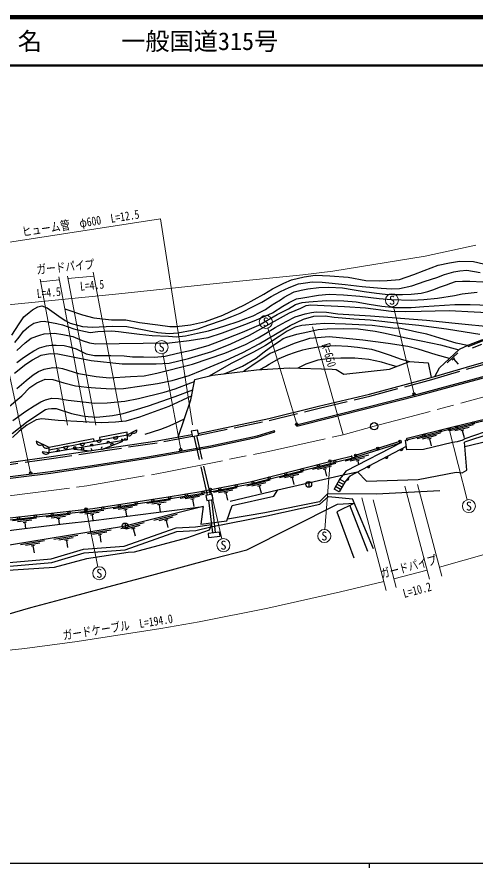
# Model space of a CAD drawing. Units: millimetres, scale not verified. Extents: x 40000 to 680000, y 20000 to 380000.
# Drawn here: x 195216 to 290081, y 204000 to 380000 of the extents above; entities that cross this region are included whole.
import ezdxf
from ezdxf.enums import TextEntityAlignment as Align

# ---------------------------------------------------------------- set-up
doc = ezdxf.new("R2010")
doc.units = ezdxf.units.MM
doc.header["$LTSCALE"] = 1000
doc.linetypes.add('CHAIN', pattern=[18.5, 12, -1.5, 3.5, -1.5])
doc.linetypes.add('DASHED', pattern=[7.5, 6, -1.5])
for name, color, linetype, lineweight in [('M-BGD', 7, 'Continuous', 25), ('M-BMK', 2, 'CHAIN', 13), ('M-BMK-SRVR', 3, 'Continuous', 25), ('M-STR-HTXT', 7, 'Continuous', 13), ('M-STR-STRC', 7, 'Continuous', 25), ('M-TTL', 2, 'Continuous', 140), ('M-TTL-BAND', 7, 'Continuous', 25), ('M-TTL-LINE', 7, 'Continuous', 50)]:
    doc.layers.add(name, color=color, linetype=linetype, lineweight=lineweight)
doc.layers.add('M-TTL-TXT', color=7, linetype='Continuous')
doc.styles.add('ＭＳ ゴシック', font='')
doc.styles.get('ＭＳ ゴシック').set_extended_font_data('MS Gothic')

msp = doc.modelspace()

# ---------------------------------------------------------------- linework, layer by layer
at = {"layer": 'M-BGD'}
for p, q in [((291672, 313086), (288424, 311781)), ((291246, 312268), (289297, 311485)), ((286308, 310528), (284101, 308496)), ((285665, 309529), (285150, 309055)), ((285408, 309292), (286424, 308188)), ((217953, 294128), (212230, 293016)), ((218075, 292586), (217953, 294128)), ((217995, 293596), (219954, 294604)), ((248514, 294192), (248428, 294479)), ((253040, 295366), (252966, 295657)), ((282748, 293962), (277897, 292751)), ((289539, 295658), (284688, 294447)), ((288642, 295125), (285731, 294398)), ((287599, 294555), (286920, 294386)), ((287259, 294470), (287623, 293015)), ((201836, 290996), (199193, 292261)), ((201836, 290456), (217995, 293596)), ((211022, 292781), (201836, 290996)), ((218075, 292586), (201836, 289889)), ((211022, 292781), (211123, 292261)), ((212630, 292554), (211657, 292365)), ((212230, 293016), (212331, 292496)), ((212912, 290626), (216931, 292217)), ((216066, 293221), (215093, 293032)), ((217258, 292451), (217876, 292553)), ((265181, 289357), (274380, 292260)), ((281850, 293429), (278940, 292702)), ((280807, 292859), (280128, 292690)), ((280468, 292775), (280831, 291319)), ((201836, 289889), (201836, 290996)), ((205758, 291218), (204786, 291029)), ((206900, 290730), (207517, 290833)), ((207051, 290617), (210428, 290251)), ((209194, 291886), (208222, 291697)), ((210353, 291304), (210970, 291406)), ((213806, 291877), (214423, 291980)), ((264346, 288780), (274684, 292014)), ((274960, 290764), (274405, 290475)), ((201836, 289889), (200446, 290048)), ((203447, 290157), (204065, 290259)), ((267904, 289401), (263059, 288166)), ((267009, 288863), (264102, 288123)), ((271888, 289166), (271332, 288877)), ((261121, 287672), (256276, 286438)), ((260226, 287135), (257319, 286394)), ((265969, 288289), (265290, 288116)), ((265630, 288202), (265832, 287410)), ((268165, 287230), (267610, 286941)), ((254338, 285944), (249492, 284709)), ((253443, 285406), (250536, 284665)), ((259186, 286560), (258507, 286387)), ((258846, 286474), (259217, 285020)), ((247554, 284215), (242709, 282981)), ((246659, 283678), (243752, 282937)), ((252402, 284832), (251724, 284659)), ((252063, 284745), (252434, 283292)), ((255511, 283939), (255511, 282739)), ((262389, 282787), (261305, 283382)), ((262666, 283291), (261582, 283886)), ((262943, 283796), (261835, 281777)), ((262943, 283796), (261859, 284391)), ((263749, 284748), (263354, 284263)), ((240736, 282641), (235830, 281677)), ((239813, 282154), (236869, 281575)), ((238743, 281637), (238056, 281502)), ((245619, 283103), (244941, 282930)), ((245280, 283017), (245650, 281563)), ((261835, 281777), (260751, 282372)), ((262112, 282282), (261028, 282877)), ((226968, 280112), (222025, 279358)), ((233871, 281276), (228939, 280449)), ((232934, 280815), (229975, 280318)), ((231849, 280329), (231159, 280213)), ((231504, 280271), (231752, 278791)), ((234808, 280043), (235600, 273293)), ((235398, 280161), (236195, 273363)), ((238399, 281570), (238688, 280098)), ((268900, 270020), (264571, 280361)), ((220048, 279056), (215105, 278302)), ((219105, 278609), (216139, 278156)), ((218013, 278139), (217321, 278033)), ((217667, 278086), (217871, 276749)), ((226025, 279664), (223059, 279212)), ((224933, 279194), (224241, 279089)), ((224587, 279142), (224817, 277632)), ((267719, 269480), (264020, 279010)), ((199229, 276336), (194261, 275772)), ((206184, 277127), (201216, 276562)), ((205224, 276716), (202243, 276377)), ((213139, 277917), (208171, 277352)), ((212179, 277506), (209199, 277167)), ((211071, 277078), (210375, 276999)), ((210723, 277039), (210857, 275861)), ((228310, 277089), (223462, 275864)), ((227414, 276553), (224505, 275818)), ((198269, 275925), (195288, 275587)), ((197160, 275498), (196465, 275418)), ((196812, 275458), (196951, 274237)), ((204115, 276288), (203420, 276209)), ((203768, 276248), (203900, 275088)), ((221523, 275374), (216675, 274149)), ((217559, 275342), (217559, 274142)), ((220627, 274838), (217718, 274103)), ((226372, 275980), (225694, 275809)), ((226033, 275894), (226400, 274440)), ((214691, 273880), (209756, 273076)), ((213752, 273423), (210791, 272940)), ((212665, 272942), (211974, 272829)), ((212320, 272886), (212561, 271405)), ((219586, 274266), (218907, 274094)), ((219246, 274180), (219614, 272726)), ((200873, 271628), (195938, 270823)), ((199934, 271171), (196973, 270688)), ((207782, 272754), (202847, 271949)), ((206843, 272297), (203882, 271814)), ((205756, 271816), (205065, 271703)), ((205411, 271759), (205652, 270279)), ((198847, 270689), (198157, 270577)), ((198502, 270633), (198743, 269153))]:
    msp.add_line(p, q, dxfattribs=at)
at = {"layer": 'M-BGD', "linetype": 'DASHED'}
for p, q in [((234589, 281140), (231814, 293296)), ((235178, 281257), (232403, 293414))]:
    msp.add_line(p, q, dxfattribs=at)
at = {"layer": 'M-BGD'}
for points in [[(205065, 319664), (208740, 318409), (211061, 317818), (214773, 317401), (217688, 317344), (220530, 316794), (224353, 316305), (226774, 315985), (228147, 316014), (231058, 316318), (234150, 317005), (237728, 318356), (242218, 320500), (246209, 322655), (248040, 323795), (250364, 324977), (251919, 325649), (254592, 326257), (256810, 326619), (259894, 326493), (263689, 326164), (267308, 325539), (270046, 325429), (271744, 325518), (274302, 325745), (277269, 326715), (279393, 327590), (282233, 328656), (284628, 329187), (286693, 329515), (289573, 329434), (292788, 328672)], [(194160, 314207), (195665, 316537), (196617, 318019), (197716, 318897), (198412, 319428), (199529, 320068), (200330, 320257), (201446, 319860), (203865, 318111), (205175, 317234), (206203, 316710), (208743, 315996), (210807, 315882), (215015, 316045), (217883, 315993), (219374, 315683), (224315, 314772), (226651, 314573), (228457, 314684), (231438, 315222), (232775, 315601), (234636, 316257), (237662, 317330), (239612, 318087), (241350, 318755), (244292, 320256), (245850, 321014), (247748, 322172), (249666, 323230), (251484, 324028), (253412, 324791), (254811, 325011), (256229, 325250), (258287, 325151), (263027, 324712), (266564, 324253), (270505, 323933), (272663, 323813), (274281, 323833), (276798, 324432), (279585, 325334), (282002, 326152), (283560, 326751), (285518, 327310), (286757, 327510), (288215, 327649), (290918, 327148)], [(194788, 312694), (195626, 313773), (196583, 314993), (197625, 315991), (198710, 316690), (200037, 317018), (200851, 317075), (203438, 316602), (204594, 316331), (206980, 315505), (208436, 315163), (210308, 314749), (211921, 314962), (214808, 315076), (216164, 314991), (217791, 314748), (220549, 314392), (223147, 314121), (226548, 313962), (228204, 313863), (230045, 314048), (232520, 314635), (234789, 315077), (236887, 315719), (238386, 316218), (240906, 317007), (242490, 317620), (244046, 318205), (245359, 318875), (246586, 319502), (247591, 320251), (248533, 320850), (249647, 321520), (250460, 322062), (251345, 322561), (252515, 323189), (253914, 323517), (255298, 323759), (257588, 324061), (259686, 324104), (262474, 324016), (264486, 323631), (266984, 323246), (269538, 322890), (271302, 322703), (272901, 322603), (274899, 322589), (276668, 322689), (278729, 322891), (280157, 323261), (281398, 323675), (282569, 324145), (283987, 324633), (284872, 324975), (285828, 325289), (287326, 325374), (288825, 325388), (291500, 325259)], [(195177, 311046), (196889, 312646), (198153, 313555), (199897, 314220), (200859, 314468), (202939, 314635), (204707, 314341), (206762, 313912), (208682, 313129), (210189, 312588), (211523, 312389), (216328, 312479), (221256, 312527), (226720, 312643), (230766, 313066), (234744, 313706), (237657, 314695), (242887, 316620), (244729, 317344), (246640, 318188), (247990, 318848), (250174, 320209), (251461, 320938), (253003, 321692), (254299, 321933), (257534, 322441), (259745, 322695), (262711, 322555), (266092, 322276), (270048, 321780), (272522, 321606), (276773, 321425), (279317, 321551), (282125, 321886), (285620, 322390), (287220, 322770), (290345, 323061)], [(194676, 306354), (197048, 308206), (198390, 309079), (200188, 310053), (202087, 310395), (203682, 310357), (210510, 308986), (216919, 308255), (221036, 308266), (223984, 308265), (226655, 308439), (230677, 309369), (235503, 310834), (239426, 312417), (243257, 314176), (249065, 317420), (251551, 318800), (253911, 319802), (254985, 320315), (255953, 320489), (262879, 320153), (267239, 319836), (272568, 319148), (275461, 319081), (278741, 319167), (284542, 319329), (289736, 319043), (296462, 318650)], [(195141, 308563), (196299, 309396), (197380, 310101), (198666, 310927), (199893, 311550), (201279, 311967), (202249, 312162), (203292, 312155), (204993, 312049), (206077, 311809), (207428, 311365), (209512, 310366), (211227, 309991), (212790, 309977), (214608, 309972), (217366, 309936), (219109, 309711), (221386, 309727), (223569, 309681), (225831, 309890), (228380, 310450), (231293, 311085), (234737, 312050), (237036, 312933), (241803, 314826), (245186, 316300), (248999, 318470), (251316, 319677), (252802, 320531), (254167, 320939), (255509, 321125), (259160, 321359), (262759, 321305), (265284, 321096), (267990, 320577), (270597, 320167), (273365, 319936), (276703, 319903), (279317, 320141), (285698, 320559), (288905, 320559), (294809, 320308)], [(232681, 293877), (247262, 296968), (257543, 299488), (268054, 301994), (280849, 305410), (289796, 308045), (298107, 310388), (302952, 311692), (310063, 313553), (316005, 314980), (322922, 316502), (329193, 317925), (335069, 318988), (339203, 319744), (343234, 320316), (348280, 320851), (353624, 321349)], [(195159, 303176), (197071, 304841), (198582, 305996), (199687, 306686), (200846, 307162), (202588, 307499), (203850, 307443), (204626, 307275), (207949, 306298), (211546, 305670), (214302, 305398), (218647, 305627), (221526, 305755), (224110, 306322), (231471, 308219), (238167, 310456), (242449, 312257), (245086, 313643), (246585, 314531), (248594, 315764), (250860, 317036), (252710, 317997), (254780, 318598), (256083, 318867), (257033, 319011), (259218, 318948), (261513, 318597), (268246, 318221), (279836, 317283), (285770, 316690), (294086, 315859)], [(252966, 295657), (267981, 299460), (278302, 302055), (294136, 306358), (306562, 309630), (314220, 311538), (317926, 312432), (325037, 313953), (330189, 315050), (335367, 316012), (340485, 316962), (346592, 317760), (351910, 318339), (357389, 318610), (369874, 319046), (380140, 319123), (390345, 318552), (400161, 317184), (401388, 316904), (402485, 317274)], [(253040, 295366), (268054, 299169), (278378, 301764), (294214, 306068), (306637, 309339), (314291, 311247), (317992, 312140), (325100, 313659), (330247, 314756), (335422, 315717), (340531, 316666), (346628, 317463), (351933, 318040), (357402, 318310), (369880, 318746), (380133, 318823), (390316, 318253), (400107, 316889), (401404, 316593), (402581, 316989)], [(192828, 298800), (196177, 301664), (197889, 303347), (199287, 304350), (200385, 304853), (201032, 305101), (202630, 305062), (204872, 304335), (207298, 303750), (209673, 303416), (211408, 303304), (214720, 303130), (217203, 303185), (221027, 303692), (224263, 304174), (227311, 304832), (230796, 305873), (233461, 306986), (238477, 309024), (241882, 310592), (245245, 312406), (248643, 314399), (251646, 316196), (254418, 317490), (256568, 318118), (258895, 318205), (260787, 317940), (264812, 317605), (268184, 317367), (274831, 316644), (278261, 316300), (283958, 315527), (287866, 314913), (290862, 314385)], [(288352, 312060), (285988, 312531), (282579, 313555), (279958, 314405), (277854, 314795), (274519, 315546), (272901, 315663), (268619, 316179), (263142, 316456), (258763, 316629), (257033, 316476), (254093, 316226), (252718, 315886), (251044, 315041), (249393, 313943), (246555, 312041), (244105, 310670), (239503, 308317), (234941, 305751)], [(238030, 306214), (240044, 307003), (241800, 307789), (244658, 309468), (246318, 310756), (248106, 312058), (249460, 312981), (250258, 313484), (251008, 313816), (253020, 314393), (255322, 314873), (257432, 315383), (259300, 315490), (262597, 315555), (265740, 315477), (269259, 315048), (271293, 314586), (275285, 313742), (278761, 313055), (282721, 312208), (286540, 311150)], [(281603, 305632), (282551, 307477), (286695, 311292), (288606, 312177), (291276, 313250), (298348, 315164), (302220, 314335), (306240, 314203), (307694, 312933)], [(284623, 309385), (281854, 310098), (278118, 311297), (276011, 311840), (271960, 312452), (266681, 313181), (261846, 313666), (259761, 313821), (255675, 313495), (252527, 312448), (247510, 310433), (243739, 307826), (242126, 306723)], [(245400, 307084), (246596, 307712), (247337, 308195), (249415, 309394), (251199, 310129), (252774, 310684), (254295, 311185), (255546, 311442), (257135, 311751), (258675, 311914), (261023, 312039), (263604, 311953), (265572, 311744), (268465, 311286), (270068, 310852), (272166, 310146), (274619, 309247), (276362, 308753)], [(275884, 292876), (285053, 295147), (292408, 296994), (305702, 300263), (312254, 301733), (321351, 303774), (330410, 305875), (338982, 307592), (345992, 308885), (350515, 309547), (355652, 309944), (361251, 310319), (368701, 310531), (375774, 310531), (383343, 310122), (388247, 309534), (394404, 308542), (406725, 307118)], [(228498, 293080), (231174, 300802), (231966, 305024), (235601, 305912), (244702, 307043), (251462, 307437), (260373, 307174), (261210, 307086), (262760, 306112), (272231, 307169), (276362, 308753), (280219, 308456), (280849, 305410)], [(273595, 307692), (272333, 308074), (270540, 308635), (267907, 309142), (265041, 309434), (262132, 309434), (259869, 309391), (257382, 309001), (254942, 308193), (253275, 307383)], [(275511, 292465), (290367, 296174), (304229, 299503), (311553, 301238), (325776, 304275), (339741, 307175), (348180, 308297), (357953, 309467)], [(357953, 309467), (356130, 308808), (345002, 307247), (335829, 305313), (324610, 302701), (319413, 301464), (302845, 296634), (291761, 294145), (287789, 292754), (287335, 292476), (286200, 292112), (285241, 292019), (279213, 290555), (275767, 290458), (275511, 292465)], [(194321, 296572), (197064, 298478), (198747, 299612), (200157, 300380), (201088, 300841), (202401, 301149), (203773, 301119), (205813, 300744), (208282, 300478), (211271, 300162), (213840, 300235), (217485, 300575), (220347, 301095), (225650, 302377), (227884, 303072), (231133, 304336), (231893, 304635)], [(352000, 305969), (331736, 302709), (325794, 301412), (320869, 300313), (309208, 297373), (292972, 293808), (287736, 292042)], [(194219, 293851), (197160, 296197), (200367, 298352), (201133, 298805), (201619, 298996), (202358, 299066), (203322, 299005), (206503, 298010), (208717, 297535), (209945, 297392), (211714, 297269), (214917, 297599), (217154, 297984), (222376, 299607), (227916, 301498), (231570, 302913)], [(287805, 291192), (302458, 294685), (314059, 296800), (317780, 297384), (330058, 300280), (337168, 301577), (342654, 302469), (352138, 303814), (356424, 303788)], [(231331, 301643), (226584, 299464), (220549, 297226), (217722, 296438), (215595, 296210), (212705, 296043), (208899, 296262), (203690, 296570), (200365, 296879), (199166, 296656), (197272, 295607), (195670, 294359), (194278, 293060)], [(221730, 293705), (224966, 294781), (226752, 295417), (229821, 296897)], [(71545, 272239), (103292, 275527), (120780, 277309), (143758, 279738), (160317, 281390), (180658, 283573), (190359, 284529), (202139, 285973), (210745, 287262), (222180, 289043), (235204, 291343), (244865, 293409), (248428, 294479)], [(71576, 271941), (103323, 275228), (120811, 277011), (143788, 279439), (160348, 281092), (180689, 283274), (190392, 284231), (202179, 285676), (210790, 286966), (222230, 288747), (235261, 291048), (244940, 293118), (248514, 294192)], [(231375, 293617), (224150, 292268), (213872, 290772), (202775, 289095), (194028, 287841), (187140, 287053), (177212, 285962), (166457, 284914), (154851, 283687), (140956, 282137), (114313, 279382), (71279, 274918)], [(274684, 292014), (263209, 286046), (262602, 285298), (261921, 284504), (260751, 282372)], [(262602, 285298), (265626, 285909), (267445, 283982), (278155, 284321), (285975, 285890), (287232, 285696), (288200, 286267), (287736, 292042)], [(275680, 291139), (264008, 285067), (263551, 284505), (262945, 283798)], [(73755, 263820), (122678, 268752), (170926, 273944), (189983, 275990), (210851, 278361), (226440, 280739), (233214, 281876), (243377, 283873), (261448, 288478), (264250, 289168)], [(73795, 263422), (122720, 268354), (170969, 273547), (190027, 275593), (210904, 277965), (226503, 280344), (233286, 281482), (243465, 283483), (261545, 288090), (264346, 288780)], [(239299, 279847), (249109, 282203), (262602, 285298)], [(83963, 261932), (89597, 263368), (102501, 264026), (127555, 266439), (143541, 268161), (161677, 269932), (185300, 272780), (196217, 274147), (204785, 275196), (211048, 275882), (233710, 278762), (233237, 275108), (238604, 275809), (239665, 278944), (248321, 280871), (249109, 282203)], [(282641, 281995), (269539, 281314), (259400, 281406), (257707, 279723), (246446, 277423), (238716, 276141)], [(235298, 274580), (246843, 276834), (257816, 279220), (259572, 280817), (264571, 280361)], [(74693, 240569), (94368, 246136), (111805, 246353), (115502, 247442), (116684, 247895), (119581, 248659), (124256, 251155), (129242, 250794), (137602, 247133), (145746, 246271), (164103, 247741), (184315, 253850), (198090, 257848), (206361, 260101), (212918, 261861), (223082, 264573), (235742, 267983), (242728, 269817), (261427, 279237), (264944, 279470)], [(233710, 278762), (217219, 274596), (194080, 270824), (176785, 269129), (129822, 264729)], [(264944, 279470), (261295, 277656), (264815, 268139)], [(73038, 257222), (75233, 257199), (81066, 256618), (89919, 258476), (96420, 260925), (109566, 261257), (115504, 262518), (127559, 262446), (134528, 261885), (146330, 263794), (165557, 264462), (173178, 265002), (176251, 263943), (181191, 264495), (188754, 266789), (202240, 267953), (208963, 269967), (217377, 270576), (228114, 274321), (232083, 274584), (235396, 275026)], [(73114, 256451), (75190, 256429), (81108, 255839), (90135, 257733), (96570, 260158), (109657, 260488), (115583, 261747), (127526, 261676), (134559, 261109), (146405, 263026), (165598, 263692), (173076, 264222), (176165, 263158), (181347, 263737), (188900, 266028), (202386, 267192), (209103, 269204), (217535, 269814), (228269, 273559), (232159, 273816), (235298, 274580)], [(235396, 275026), (234940, 273852), (230214, 272227), (219417, 269344), (218184, 269232), (209547, 267916), (202866, 266130), (191151, 265381), (175834, 261681), (172684, 263121), (151763, 262444), (149434, 262236), (135698, 260279), (129916, 260852), (117053, 261272), (110951, 259709), (103211, 259154), (103337, 256256), (112064, 255412), (120996, 253645), (137679, 254101), (143846, 252433), (146018, 253522), (150335, 262317)]]:
    msp.add_lwpolyline(points, dxfattribs=at)
at = {"layer": 'M-BGD', "linetype": 'DASHED'}
for points in [[(232764, 293486), (247351, 296578), (257637, 299099), (268152, 301607), (280958, 305025), (289907, 307660), (298213, 310003), (303055, 311306), (310161, 313165), (316094, 314590), (323010, 316112), (329273, 317533), (335141, 318594), (339267, 319349), (343283, 319919), (348320, 320453), (353624, 320947)], [(231453, 293224), (224216, 291873), (213931, 290376), (202833, 288699), (194079, 287445), (187185, 286655), (177254, 285564), (166497, 284516), (154895, 283289), (140998, 281740), (114354, 278984), (71318, 274520)]]:
    msp.add_lwpolyline(points, dxfattribs=at)
at = {"layer": 'M-BGD'}
for points in [[(231453, 293224), (232764, 293486), (232545, 294583), (231234, 294321)], [(234447, 279971), (235758, 280233), (235539, 281330), (234228, 281068)], [(234816, 272354), (237172, 272627), (237076, 273464), (234719, 273192)]]:
    msp.add_lwpolyline(points, close=True, dxfattribs=at)
for centre, radius in [((289524, 296037), 225), ((282732, 294340), 225), ((286129, 295185), 225), ((274380, 292260), 225), ((279335, 293499), 225), ((208764, 290658), 225), ((214839, 291631), 225), ((269781, 290808), 225), ((265181, 289357), 225), ((257515, 287244), 225), ((260906, 288108), 225), ((250732, 285515), 225), ((254123, 286379), 225), ((243948, 283787), 225), ((247340, 284651), 225), ((255511, 283339), 600), ((233652, 281733), 225), ((237086, 282408), 225), ((240521, 283083), 225), ((223291, 280031), 225), ((226751, 280563), 225), ((230202, 281142), 225), ((209444, 277975), 225), ((212911, 278448), 225), ((216371, 278976), 225), ((219831, 279504), 225), ((195533, 276395), 225), ((199011, 276790), 225), ((202489, 277185), 225), ((205966, 277580), 225), ((217559, 274742), 600)]:
    msp.add_circle(centre, radius, dxfattribs=at)
for centre, radius, start, end in [((218422, 293971), 568, 221.3029, 13.15027), ((219401, 294475), 568, 221.3029, 13.15027), ((200002, 292247), 809, 179.48725, 309.35318), ((212125, 292555), 505, 202.16933, 359.82752), ((214123, 291875), 318, 19.32067, 179.5384), ((215561, 293223), 505, 202.16933, 359.82752), ((216848, 292426), 225, 291.58401, 111.58401), ((217576, 292448), 318, 19.32067, 179.5384), ((275938, 292658), 225, 103.90608, 283.90608), ((201324, 291621), 809, 179.48725, 309.35318), ((203765, 290154), 318, 19.32067, 179.5384), ((205254, 291220), 505, 202.16933, 359.82752), ((207076, 290840), 225, 83.82543, 263.82543), ((207218, 290728), 318, 19.32067, 179.5384), ((208689, 291887), 505, 202.16933, 359.82752), ((210670, 291301), 318, 19.32067, 179.5384), ((210452, 290475), 225, 263.82543, 90), ((212829, 290836), 225, 98.59082, 278.59082), ((274657, 290668), 318, 217.37196, 17.58969), ((201201, 290490), 875, 210.35875, 316.61896), ((264304, 288950), 225, 284.29614, 103.83507), ((271585, 289070), 318, 217.37196, 17.58969), ((267863, 287134), 318, 217.37196, 17.58969), ((263509, 284540), 318, 240.81164, 41.02937)]:
    msp.add_arc(centre, radius, start, end, dxfattribs=at)
at = {"layer": 'M-BMK'}
msp.add_lwpolyline([(71903, 268637), (171200, 278514), (194138, 281026), (209677, 283062), (225934, 285854), (247178, 290144), (262659, 293593), (269042, 295354), (287743, 300332), (310140, 306431), (332169, 311386), (342935, 313360), (355536, 314645), (367005, 315060), (379596, 314876), (392597, 313689), (403919, 312087), (417667, 309364), (421754, 308250), (435468, 303983), (452678, 298043)], dxfattribs=at)
at = {"layer": 'M-BMK-SRVR'}
msp.add_circle((269042, 295354), 750, dxfattribs=at)
at = {"layer": 'M-STR-HTXT'}
for p, q in [((205664, 295571), (199996, 325797)), ((200099, 325247), (203950, 325611)), ((209490, 296062), (203823, 326289)), ((211489, 295609), (205618, 326370)), ((205708, 325902), (211087, 326409)), ((216806, 296443), (210935, 327203)), ((277286, 302003), (273029, 320107)), ((253025, 295785), (247030, 315638)), ((262659, 293593), (256308, 315947)), ((229055, 290539), (225347, 310395)), ((198030, 285714), (193400, 307253)), ((284547, 294725), (288285, 280155)), ((259915, 288168), (258836, 274007)), ((235197, 282295), (237580, 272082)), ((280450, 263763), (275360, 282977)), ((283027, 264370), (278025, 283289)), ((271513, 261361), (266493, 280541)), ((273605, 262006), (268839, 280137)), ((209498, 278254), (211948, 266268)), ((273136, 263791), (279963, 265600))]:
    msp.add_line(p, q, dxfattribs=at)
for points in [[(192341, 333247), (224877, 338264), (231453, 295685)], [(67984, 308069), (107175, 311859), (133634, 314469), (157313, 316822), (171987, 318360), (190554, 320164), (216242, 322748), (236357, 324872), (254269, 326698), (260482, 327414), (279596, 330556), (290085, 332838)], [(282536, 266226), (308539, 273564), (325991, 278149), (332332, 280020), (336304, 280808), (341558, 281730), (347524, 282564), (351346, 282990), (356568, 283534), (361800, 283795), (369105, 283955), (376344, 283913), (382370, 283477), (386424, 283101), (391613, 282502), (397651, 281614), (401038, 280951)], [(76394, 237313), (108794, 240515), (129010, 242554), (150898, 244768), (171736, 246904), (189611, 248666), (196818, 249377), (207635, 250850), (224935, 253558), (232888, 254909), (247056, 257742), (262112, 261104), (271023, 263230)]]:
    msp.add_lwpolyline(points, dxfattribs=at)
for centre in [(272720, 321421), (246639, 316931), (225100, 311722), (288620, 278848), (258734, 272661), (237886, 270768), (212218, 264946)]:
    msp.add_circle(centre, 1350, dxfattribs=at)
at = {"layer": 'M-STR-STRC'}
for centre in [(277286, 302003), (253025, 295785), (284547, 294725), (229055, 290539), (259915, 288168), (198030, 285714), (235197, 282295), (209498, 278254)]:
    msp.add_circle(centre, 250, dxfattribs=at)
at = {"layer": 'M-TTL'}
msp.add_line((680000, 380000), (40000, 380000), dxfattribs=at)
at = {"layer": 'M-TTL-BAND'}
for p, q in [((40000, 205000), (579000, 205000)), ((268000, 205000), (268000, 204000))]:
    msp.add_line(p, q, dxfattribs=at)
at = {"layer": 'M-TTL-LINE'}
msp.add_line((40000, 370000), (680000, 370000), dxfattribs=at)

# ---------------------------------------------------------------- texts
at = {"layer": 'M-STR-HTXT', "style": 'ＭＳ ゴシック', "width": 0.8}
for s, rotation, p in [('ヒューム管\u3000φ600  L=12.5', 8.767, (208580, 335941)), ('ガードパイプ', 5.394, (205334, 326849)), ('L=4.5', 5.394, (210857, 323074)), ('L=4.5', 5.394, (201908, 321567)), ('R=650', 285.862, (258287, 309667)), ('ガードパイプ', 14.839, (276501, 264877)), ('L=10.2', 14.839, (278287, 260085)), ('ガードケーブル\u3000L=194.0', 8.897, (216256, 252389))]:
    msp.add_text(s, height=1833, rotation=rotation, dxfattribs=at).set_placement(p, align=Align.BOTTOM_CENTER)
at = {"layer": 'M-STR-HTXT', "style": 'ＭＳ ゴシック'}
for p in [(272720, 321421), (246639, 316931), (225100, 311722), (288620, 278848), (258734, 272661), (237886, 270768), (212218, 264946)]:
    msp.add_text('S', height=1833, dxfattribs=at).set_placement(p, align=Align.MIDDLE_CENTER)
at = {"layer": 'M-TTL-TXT', "style": 'ＭＳ ゴシック'}
for s, p in [('路 線 名', (180380, 375000)), ('一般国道315号', (216734, 375000))]:
    msp.add_text(s, height=3666, dxfattribs=at).set_placement(p, align=Align.MIDDLE_LEFT)

doc.saveas('drawing.dxf')
